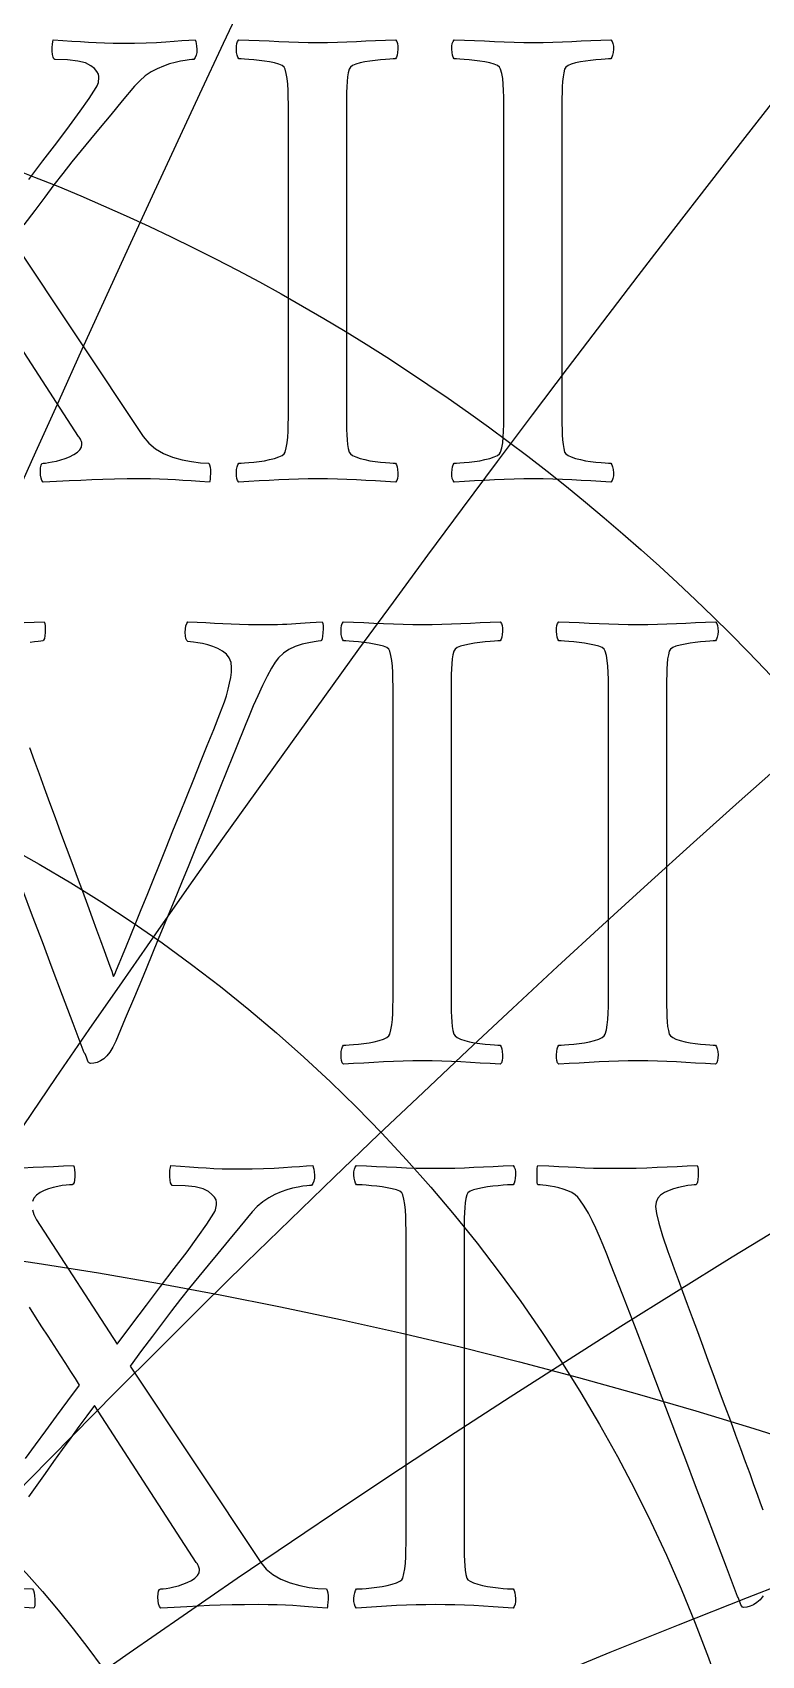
# Model space of a CAD drawing. Header units: millimetres. Extents: x -76 to 76, y -76 to 86.
# Drawn here: x 4.44 to 8.76, y 26.64 to 36.27 of the extents above; entities that cross this region are included whole.
import ezdxf

# ---------------------------------------------------------------- set-up
doc = ezdxf.new("R2010")
doc.units = ezdxf.units.MM
for name, color, linetype in [('ENGRAVE', 7, 'Continuous'), ('ENGRAVE_FINE', 8, 'Continuous'), ('GUIDE', 3, 'Continuous'), ('TEXT', 5, 'Continuous')]:
    doc.layers.add(name, color=color, linetype=linetype)

msp = doc.modelspace()

# ---------------------------------------------------------------- linework, layer by layer
at = {"layer": 'ENGRAVE'}
for centre, radius in [((0, 0), 68.4), ((0, 30.813), 30.813), ((0, 28.8188), 26.4723), ((0, 27.2162), 22.5103), ((0, 0), 44.7739), ((0, 25.9327), 18.8412), ((0, 24.9158), 15.3988), ((0, 24.1272), 12.13), ((0, 23.539), 8.9911), ((0, 0), 29.3085), ((0, 23.1318), 5.9447)]:
    msp.add_circle(centre, radius, dxfattribs=at)
for centre, radius, start, end in [((0, 33.2996), 35.6461, 104.43657, 75.56343), ((0, 36.4224), 41.1283, 146.34303, 33.65697), ((0, 40.3911), 47.4826, 168.07606, 11.92394), ((0, 45.5234), 55.0404, 184.84521, 355.15479), ((0, 52.3215), 64.3186, 199.041634, 340.958366)]:
    msp.add_arc(centre, radius, start, end, dxfattribs=at)
at = {"layer": 'ENGRAVE_FINE'}
for centre, radius, start, end in [((313.8692, -32.5302), 318.7111, 161.714122, 176.743407), ((313.8692, -32.5302), 318.7111, 161.714122, 176.743407), ((-152.0553, -32.5302), 161.8139, 6.558023, 36.869498), ((-152.0553, -32.5302), 161.8139, 6.558023, 36.869498), ((152.0553, -32.5302), 161.8139, 143.130502, 173.441977), ((152.0553, -32.5302), 161.8139, 143.130502, 173.441977), ((-95.8579, -32.5302), 110.6872, 9.951474, 56.069558), ((-95.8579, -32.5302), 110.6872, 9.951474, 56.069558), ((95.8579, -32.5302), 110.6872, 123.930442, 170.048526), ((95.8579, -32.5302), 110.6872, 123.930442, 170.048526), ((-65.9559, -32.5302), 86.0994, 13.489072, 76.236453), ((-65.9559, -32.5302), 86.0994, 13.489072, 76.236453), ((65.9559, -32.5302), 86.0994, 103.763547, 166.510928), ((65.9559, -32.5302), 86.0994, 103.763547, 166.510928), ((-46.4388, -32.5302), 72.2459, 17.231004, 97.725349), ((-46.4388, -32.5302), 72.2459, 17.231004, 97.725349), ((46.4388, -32.5302), 72.2459, 82.274651, 162.768996), ((46.4388, -32.5302), 72.2459, 82.274651, 162.768996), ((-31.9526, -32.5302), 63.9053, 21.249547, 120.755909), ((-31.9526, -32.5302), 63.9053, 21.249547, 120.755909), ((31.9526, -32.5302), 63.9053, 59.244091, 158.750453), ((31.9526, -32.5302), 63.9053, 59.244091, 158.750453)]:
    msp.add_arc(centre, radius, start, end, dxfattribs=at)
at = {"layer": 'GUIDE'}
msp.add_circle((0, 0), 69.54, dxfattribs=at)
at = {"layer": 'TEXT'}
for points in [[(4.4133, 35.4019), (4.4972, 35.5124), (4.5791, 35.6193), (4.6545, 35.7187), (4.7187, 35.8064), (4.7718, 35.8825), (4.8137, 35.947), (4.8192, 35.9571), (4.8233, 35.9672), (4.8263, 35.9773), (4.8279, 35.9874), (4.8288, 35.9965), (4.8294, 36.0036), (4.8298, 36.0087), (4.8299, 36.0117), (4.8269, 36.0264), (4.8178, 36.042), (4.8026, 36.0587), (4.7814, 36.0764), (4.7498, 36.0923), (4.7035, 36.1037), (4.6426, 36.1105), (4.567, 36.1128), (4.5616, 36.1175), (4.5574, 36.1275), (4.5545, 36.1428), (4.5528, 36.1634), (4.5524, 36.185), (4.5533, 36.2033), (4.5555, 36.2184), (4.5589, 36.2301), (4.6159, 36.2262), (4.6696, 36.2225), (4.7201, 36.2191), (4.7672, 36.216), (4.8139, 36.2133), (4.8628, 36.2114), (4.914, 36.2103), (4.9675, 36.2099), (5.0413, 36.2104), (5.109, 36.2119), (5.1707, 36.2145), (5.2263, 36.218), (5.2767, 36.2218), (5.3224, 36.2251), (5.3636, 36.2279), (5.4003, 36.2301), (5.404, 36.2205), (5.4069, 36.2079), (5.409, 36.1922), (5.4104, 36.1735), (5.41, 36.1545), (5.4069, 36.1381), (5.4009, 36.1242), (5.3922, 36.1128), (5.3812, 36.1122), (5.3644, 36.1103), (5.3418, 36.1071), (5.3133, 36.1027), (5.2812, 36.0961), (5.2476, 36.0865), (5.2124, 36.0739), (5.1758, 36.0582), (5.1393, 36.0389), (5.1045, 36.0152), (5.0715, 35.9873), (5.0403, 35.9551), (4.9678, 35.8671), (4.9002, 35.7852), (4.8374, 35.7093), (4.7794, 35.6395), (4.7241, 35.5725), (4.6696, 35.505), (4.6159, 35.437), (4.5629, 35.3685), (4.5081, 35.2965), (4.4487, 35.2178), (4.3847, 35.1326)], [(4.3162, 35.0409), (5.0929, 33.8758), (5.125, 33.8364), (5.1647, 33.803), (5.2119, 33.7757), (5.2668, 33.7545), (5.3242, 33.7386), (5.3791, 33.7272), (5.4314, 33.7204), (5.4812, 33.7181), (5.4864, 33.7082), (5.4898, 33.6948), (5.4914, 33.6779), (5.4913, 33.6574), (5.4902, 33.6374), (5.4888, 33.622), (5.4871, 33.6111), (5.4852, 33.6048), (5.4286, 33.6087), (5.376, 33.6124), (5.3275, 33.6158), (5.283, 33.619), (5.2382, 33.6216), (5.1889, 33.6235), (5.1351, 33.6247), (5.0767, 33.625), (4.9964, 33.6247), (4.9214, 33.6235), (4.8518, 33.6216), (4.7874, 33.619), (4.7231, 33.6158), (4.6535, 33.6124), (4.5785, 33.6087), (4.4982, 33.6048), (4.4911, 33.6149), (4.4861, 33.6291), (4.4831, 33.6473), (4.482, 33.6695), (4.4831, 33.6908), (4.4861, 33.7059), (4.4911, 33.715), (4.4982, 33.7181), (4.5123, 33.7188), (4.5301, 33.7211), (4.5517, 33.7249), (4.5771, 33.7302), (4.604, 33.7372), (4.6302, 33.7459), (4.6556, 33.7564), (4.6803, 33.7686), (4.7015, 33.7824), (4.7167, 33.7975), (4.7258, 33.8138), (4.7288, 33.8313), (4.7284, 33.8358), (4.7273, 33.841), (4.7254, 33.8469), (4.7227, 33.8536), (4.7196, 33.8603), (4.7162, 33.8662), (4.7125, 33.8714), (4.7086, 33.8758), (4.1058, 34.8062)], [(4.4173, 32.0302), (4.4453, 31.9544), (4.4745, 31.8749), (4.5049, 31.7916), (4.5366, 31.7045), (4.5691, 31.6155), (4.6019, 31.5265), (4.6349, 31.4375), (4.6681, 31.3486), (4.7007, 31.2613), (4.7318, 31.1776), (4.7614, 31.0975), (4.7895, 31.0209), (4.8155, 30.9495), (4.839, 30.8849), (4.86, 30.8271), (4.8785, 30.7762), (4.8938, 30.7341), (4.9053, 30.7028), (4.913, 30.6825), (4.9169, 30.673), (4.9232, 30.6868), (4.9341, 30.7119), (4.9495, 30.7485), (4.9695, 30.7964), (4.9931, 30.8537), (5.0195, 30.9182), (5.0487, 30.9902), (5.0807, 31.0694), (5.115, 31.1545), (5.151, 31.2439), (5.1888, 31.3376), (5.2284, 31.4355), (5.2689, 31.536), (5.3098, 31.6373), (5.3509, 31.7393), (5.3922, 31.8421), (5.433, 31.9437), (5.4726, 32.0423), (5.5109, 32.1379), (5.5479, 32.2304), (5.5616, 32.2653), (5.5742, 32.3012), (5.5859, 32.3381), (5.5965, 32.376), (5.6053, 32.4129), (5.6116, 32.4468), (5.6154, 32.4777), (5.6167, 32.5055), (5.6133, 32.5358), (5.6031, 32.5621), (5.586, 32.5843), (5.5621, 32.6026), (5.5343, 32.6175), (5.5055, 32.6299), (5.4756, 32.6397), (5.4448, 32.647), (5.4158, 32.6524), (5.3917, 32.6562), (5.3724, 32.6584), (5.3578, 32.6592), (5.3507, 32.6656), (5.3457, 32.6769), (5.3426, 32.6929), (5.3416, 32.7138), (5.3426, 32.7352), (5.3457, 32.7527), (5.3507, 32.7665), (5.3578, 32.7765), (5.4117, 32.7743), (5.464, 32.7719), (5.5148, 32.7693), (5.5641, 32.7664), (5.6134, 32.7637), (5.6642, 32.7618), (5.7166, 32.7607), (5.7704, 32.7603), (5.8145, 32.7604), (5.8539, 32.7608), (5.8884, 32.7615), (5.9181, 32.7623), (5.9452, 32.7635), (5.9722, 32.7649), (5.9988, 32.7665), (6.0253, 32.7684), (6.0531, 32.7704), (6.0839, 32.7724), (6.1178, 32.7745), (6.1547, 32.7765), (6.158, 32.7664), (6.1598, 32.7522), (6.16, 32.734), (6.1588, 32.7118), (6.1565, 32.6905), (6.1537, 32.6754), (6.1504, 32.6663), (6.1466, 32.6632), (6.1306, 32.662), (6.1067, 32.6582), (6.0749, 32.6519), (6.0354, 32.643), (5.994, 32.6304), (5.957, 32.6127), (5.9243, 32.5899), (5.8958, 32.5621), (5.8762, 32.5367), (5.8539, 32.5009), (5.8287, 32.4548), (5.8008, 32.3983), (5.7723, 32.3372), (5.7456, 32.2774), (5.7207, 32.2189), (5.6976, 32.1616), (5.6441, 32.0289), (5.5929, 31.9017), (5.544, 31.7801), (5.4974, 31.6641), (5.4521, 31.5518), (5.4074, 31.4416), (5.3631, 31.3334), (5.3194, 31.2272), (5.2755, 31.121), (5.2309, 31.0128), (5.1855, 30.9026), (5.1394, 30.7903), (5.0913, 30.674), (5.0403, 30.5517), (4.9862, 30.4232), (4.929, 30.2887), (4.9125, 30.2533), (4.8952, 30.224), (4.8771, 30.2007), (4.8582, 30.1835), (4.8389, 30.1712), (4.8193, 30.1623), (4.7995, 30.157), (4.7794, 30.1552), (4.7735, 30.1569), (4.7682, 30.1618), (4.7634, 30.17), (4.7591, 30.1815), (4.7551, 30.1938), (4.751, 30.2043), (4.747, 30.213), (4.743, 30.22), (4.6773, 30.393), (4.614, 30.5603), (4.553, 30.7217), (4.4942, 30.8773), (4.4363, 31.0306), (4.3779, 31.1852)], [(4.386, 32.7719), (4.4454, 32.7743), (4.5043, 32.7765), (4.5077, 32.7665), (4.5098, 32.7527), (4.5107, 32.7352), (4.5104, 32.7138), (4.5087, 32.6932), (4.5058, 32.6779), (4.5016, 32.6679), (4.4962, 32.6632), (4.4855, 32.6626), (4.4694, 32.6607), (4.448, 32.6575), (4.4214, 32.6531)], [(4.3774, 29.5374), (4.4396, 29.5401), (4.5, 29.543), (4.5599, 29.5457), (4.6193, 29.5481), (4.6782, 29.5502), (4.6818, 29.5401), (4.6843, 29.5259), (4.6858, 29.5077), (4.6863, 29.4855), (4.6853, 29.4642), (4.6823, 29.4491), (4.6772, 29.44), (4.6701, 29.4369), (4.6542, 29.4363), (4.6347, 29.4344), (4.6117, 29.4313), (4.5852, 29.4268), (4.5574, 29.4208), (4.5306, 29.4127), (4.5048, 29.4026), (4.48, 29.3904), (4.4588, 29.3756), (4.4436, 29.3576), (4.4345, 29.3362)], [(4.4345, 29.2875), (4.4436, 29.26), (4.4588, 29.2289), (4.48, 29.1942), (4.9371, 28.4904), (5.0251, 28.6079), (5.1111, 28.722), (5.195, 28.8324), (5.2769, 28.9394), (5.3523, 29.0387), (5.4165, 29.1265), (5.4696, 29.2026), (5.5115, 29.267), (5.517, 29.2772), (5.5211, 29.2873), (5.524, 29.2974), (5.5257, 29.3075), (5.5266, 29.3166), (5.5272, 29.3237), (5.5276, 29.3287), (5.5277, 29.3318), (5.5247, 29.3464), (5.5156, 29.3621), (5.5004, 29.3788), (5.4792, 29.3965), (5.4476, 29.4124), (5.4013, 29.4238), (5.3404, 29.4306), (5.2648, 29.4329), (5.2593, 29.4376), (5.2552, 29.4476), (5.2523, 29.4629), (5.2506, 29.4835), (5.2502, 29.5051), (5.2511, 29.5234), (5.2533, 29.5385), (5.2567, 29.5502), (5.3137, 29.5463), (5.3674, 29.5426), (5.4179, 29.5392), (5.465, 29.536), (5.5117, 29.5334), (5.5606, 29.5315), (5.6118, 29.5304), (5.6652, 29.53), (5.7391, 29.5305), (5.8068, 29.532), (5.8685, 29.5345), (5.9241, 29.5381), (5.9745, 29.5419), (6.0202, 29.5451), (6.0614, 29.5479), (6.0981, 29.5502), (6.1017, 29.5406), (6.1047, 29.528), (6.1068, 29.5123), (6.1082, 29.4936), (6.1078, 29.4746), (6.1047, 29.4582), (6.0987, 29.4443), (6.09, 29.4329), (6.079, 29.4323), (6.0622, 29.4304), (6.0396, 29.4272), (6.0111, 29.4228), (5.979, 29.4162), (5.9454, 29.4066), (5.9102, 29.394), (5.8736, 29.3783), (5.837, 29.3589), (5.8023, 29.3353), (5.7693, 29.3074), (5.7381, 29.2751), (5.6656, 29.1872), (5.598, 29.1052), (5.5352, 29.0294), (5.4771, 28.9596), (5.4219, 28.8926), (5.3674, 28.8251), (5.3137, 28.7571), (5.2607, 28.6886), (5.2059, 28.6165), (5.1465, 28.5379), (5.0825, 28.4527), (5.014, 28.3609), (5.7906, 27.1959), (5.8228, 27.1565), (5.8624, 27.1231), (5.9097, 27.0958), (5.9646, 27.0746), (6.022, 27.0586), (6.0768, 27.0473), (6.1292, 27.0404), (6.179, 27.0382), (6.1842, 27.0283), (6.1876, 27.0149), (6.1892, 26.998), (6.1891, 26.9775), (6.188, 26.9575), (6.1866, 26.9421), (6.1849, 26.9312), (6.183, 26.9249), (6.1264, 26.9288), (6.0738, 26.9325), (6.0253, 26.9359), (5.9808, 26.9391), (5.936, 26.9417), (5.8867, 26.9436), (5.8329, 26.9447), (5.7745, 26.9451), (5.6942, 26.9447), (5.6192, 26.9436), (5.5496, 26.9417), (5.4852, 26.9391), (5.4209, 26.9359), (5.3512, 26.9325), (5.2763, 26.9288), (5.196, 26.9249), (5.1889, 26.935), (5.1839, 26.9492), (5.1808, 26.9674), (5.1798, 26.9896), (5.1808, 27.0109), (5.1839, 27.026), (5.1889, 27.0351), (5.196, 27.0382), (5.21, 27.0389), (5.2279, 27.0412), (5.2495, 27.045), (5.2749, 27.0503), (5.3018, 27.0572), (5.328, 27.066), (5.3534, 27.0765), (5.378, 27.0887), (5.3993, 27.1025), (5.4144, 27.1175), (5.4236, 27.1339), (5.4266, 27.1514), (5.4262, 27.1559), (5.4251, 27.161), (5.4232, 27.167), (5.4205, 27.1737), (5.4174, 27.1804), (5.4139, 27.1863), (5.4103, 27.1915), (5.4064, 27.1959), (4.8036, 28.1263), (4.7582, 28.066), (4.7111, 28.0024), (4.6622, 27.9356), (4.6115, 27.8654), (4.5603, 27.794), (4.5098, 27.7233), (4.4602, 27.6534), (4.4112, 27.5843)], [(8.7704, 26.9977), (8.7523, 26.9744), (8.7335, 26.9573), (8.7142, 26.9449), (8.6946, 26.936), (8.6747, 26.9307), (8.6546, 26.9289), (8.6488, 26.9306), (8.6435, 26.9355), (8.6387, 26.9437), (8.6344, 26.9552), (8.6304, 26.9675), (8.6263, 26.978), (8.6223, 26.9867), (8.6182, 26.9937), (8.5526, 27.1667), (8.4893, 27.334), (8.4282, 27.4954), (8.3694, 27.651), (8.3115, 27.8043), (8.2531, 27.9589), (8.1942, 28.1148), (8.1348, 28.2719), (8.0733, 28.4337), (8.0079, 28.6036), (7.9388, 28.7816), (7.8658, 28.9677), (7.8437, 29.0248), (7.8218, 29.0789), (7.8002, 29.13), (7.7788, 29.1781), (7.757, 29.2236), (7.7338, 29.267), (7.7094, 29.3085), (7.6838, 29.3479), (7.6716, 29.3634), (7.6555, 29.3773), (7.6352, 29.3897), (7.611, 29.4005), (7.5848, 29.4099), (7.5589, 29.4177), (7.5332, 29.424), (7.5078, 29.4289), (7.4842, 29.4324), (7.4638, 29.4349), (7.4468, 29.4364), (7.433, 29.4369), (7.4312, 29.4404), (7.4299, 29.4506), (7.4292, 29.4677), (7.4289, 29.4916), (7.4292, 29.5157), (7.4299, 29.5335), (7.4312, 29.545), (7.433, 29.5502), (7.4988, 29.5481), (7.5589, 29.5457), (7.6131, 29.543), (7.6615, 29.5401), (7.71, 29.5374), (7.7642, 29.5355), (7.8242, 29.5344), (7.8901, 29.534), (7.8901, 29.534), (7.9543, 29.5344), (8.0175, 29.5355), (8.0797, 29.5374), (8.1409, 29.5401), (8.2013, 29.543), (8.2612, 29.5457), (8.3206, 29.5481), (8.3796, 29.5502), (8.383, 29.5402), (8.3851, 29.5264), (8.386, 29.5089), (8.3856, 29.4875), (8.384, 29.4669), (8.3811, 29.4516), (8.3769, 29.4416), (8.3715, 29.4369), (8.3607, 29.4363), (8.3447, 29.4344), (8.3233, 29.4313), (8.2966, 29.4268), (8.2677, 29.4208), (8.2395, 29.4127), (8.2121, 29.4026), (8.1854, 29.3904), (8.1624, 29.3754), (8.1459, 29.3565), (8.1361, 29.3339), (8.1328, 29.3075), (8.1373, 29.2665), (8.151, 29.2084), (8.1738, 29.133), (8.2056, 29.0405), (8.2232, 28.9924), (8.2435, 28.9369), (8.2667, 28.874), (8.2926, 28.8039), (8.3205, 28.7282), (8.3497, 28.6486), (8.3802, 28.5653), (8.4119, 28.4782), (8.4444, 28.3892), (8.4771, 28.3003), (8.5101, 28.2113), (8.5434, 28.1223), (8.576, 28.035), (8.6071, 27.9514), (8.6367, 27.8712), (8.6647, 27.7946), (8.6908, 27.7232), (8.7143, 27.6586), (8.7353, 27.6008), (8.7537, 27.5499), (8.769, 27.5078)], [(4.3939, 27.8119), (4.4537, 27.8937), (4.5148, 27.9773), (4.5786, 28.0641), (4.6452, 28.1542), (4.7146, 28.2477), (4.6907, 28.2862), (4.6636, 28.3291), (4.6331, 28.3762), (4.5993, 28.4277), (4.5637, 28.4819), (4.5275, 28.5374), (4.4909, 28.5942), (4.4537, 28.6522), (4.4168, 28.7098)], [(4.3587, 27.0401), (4.4355, 27.0382), (4.441, 27.0283), (4.4451, 27.0149), (4.448, 26.998), (4.4497, 26.9775), (4.4501, 26.9575), (4.4492, 26.9421), (4.447, 26.9312), (4.4436, 26.9249), (4.3887, 26.9288)]]:
    msp.add_lwpolyline(points, dxfattribs=at)
for points in [[(6.1284, 36.2139), (6.1867, 36.2143), (6.2442, 36.2155), (6.301, 36.2174), (6.357, 36.22), (6.4132, 36.2229), (6.4707, 36.2256), (6.5295, 36.228), (6.5896, 36.2301), (6.5965, 36.2205), (6.6012, 36.2079), (6.6036, 36.1922), (6.6037, 36.1735), (6.6021, 36.1548), (6.5992, 36.1391), (6.595, 36.1265), (6.5896, 36.1169), (6.5749, 36.1165), (6.5552, 36.1153), (6.5304, 36.1135), (6.5006, 36.1108), (6.4687, 36.1074), (6.4379, 36.1032), (6.408, 36.0983), (6.3792, 36.0926), (6.3539, 36.0858), (6.3347, 36.0774), (6.3216, 36.0676), (6.3145, 36.0562), (6.3091, 36.0344), (6.3049, 36.0097), (6.302, 35.9819), (6.3003, 35.951), (6.2995, 35.9179), (6.2988, 35.8833), (6.2984, 35.8471), (6.2983, 35.8094), (6.2983, 35.8034), (6.2983, 35.7973), (6.2983, 35.7912), (6.2983, 35.7852), (6.2983, 35.7791), (6.2983, 35.773), (6.2983, 35.767), (6.2983, 35.7609), (6.2983, 34.0741), (6.2983, 34.068), (6.2983, 34.0619), (6.2983, 34.0559), (6.2983, 34.0498), (6.2983, 34.0437), (6.2983, 34.0377), (6.2983, 34.0316), (6.2983, 34.0255), (6.2984, 33.988), (6.2988, 33.9522), (6.2995, 33.9182), (6.3003, 33.886), (6.302, 33.856), (6.3049, 33.8288), (6.3091, 33.8044), (6.3145, 33.7828), (6.3216, 33.7729), (6.3347, 33.7636), (6.3539, 33.7547), (6.3792, 33.7464), (6.408, 33.7389), (6.4379, 33.7327), (6.4687, 33.7278), (6.5006, 33.7242), (6.5304, 33.7215), (6.5552, 33.7196), (6.5749, 33.7185), (6.5896, 33.7181), (6.595, 33.7085), (6.5992, 33.6958), (6.6021, 33.6802), (6.6037, 33.6615), (6.6036, 33.6427), (6.6012, 33.6271), (6.5965, 33.6144), (6.5896, 33.6048), (6.5295, 33.6087), (6.4707, 33.6124), (6.4132, 33.6158), (6.357, 33.619), (6.301, 33.6216), (6.2442, 33.6235), (6.1867, 33.6247), (6.1284, 33.625), (6.0715, 33.6247), (6.0141, 33.6235), (5.9562, 33.6216), (5.8978, 33.619), (5.8389, 33.6158), (5.7795, 33.6124), (5.7196, 33.6087), (5.6592, 33.6048), (5.6522, 33.6144), (5.6476, 33.6271), (5.6451, 33.6427), (5.645, 33.6615), (5.6467, 33.6802), (5.6496, 33.6958), (5.6537, 33.7085), (5.6592, 33.7181), (5.6738, 33.7185), (5.6936, 33.7196), (5.7183, 33.7215), (5.7482, 33.7242), (5.7802, 33.7278), (5.8114, 33.7327), (5.8418, 33.7389), (5.8716, 33.7464), (5.8975, 33.7547), (5.9166, 33.7636), (5.9288, 33.7729), (5.9343, 33.7828), (5.9415, 33.8088), (5.9469, 33.8384), (5.9506, 33.8715), (5.9525, 33.9082), (5.9533, 33.9474), (5.954, 33.9881), (5.9544, 34.0303), (5.9545, 34.0741), (5.9545, 35.7609), (5.9544, 35.8048), (5.954, 35.8474), (5.9533, 35.8887), (5.9525, 35.9288), (5.9506, 35.9663), (5.9469, 36.0001), (5.9415, 36.03), (5.9343, 36.0562), (5.9288, 36.0676), (5.9166, 36.0774), (5.8975, 36.0858), (5.8716, 36.0926), (5.8418, 36.0983), (5.8114, 36.1032), (5.7802, 36.1074), (5.7482, 36.1108), (5.7183, 36.1135), (5.6936, 36.1153), (5.6738, 36.1165), (5.6592, 36.1169), (5.6537, 36.1265), (5.6496, 36.1391), (5.6467, 36.1548), (5.645, 36.1735), (5.6451, 36.1922), (5.6476, 36.2079), (5.6522, 36.2205), (5.6592, 36.2301), (5.7196, 36.228), (5.7795, 36.2256), (5.8389, 36.2229), (5.8978, 36.22), (5.9562, 36.2174), (6.0141, 36.2155), (6.0715, 36.2143), (6.1284, 36.2139)], [(7.4067, 36.2139), (7.465, 36.2143), (7.5225, 36.2155), (7.5792, 36.2174), (7.6352, 36.22), (7.6915, 36.2229), (7.749, 36.2256), (7.8078, 36.228), (7.8678, 36.2301), (7.8748, 36.2205), (7.8795, 36.2079), (7.8819, 36.1922), (7.882, 36.1735), (7.8804, 36.1548), (7.8774, 36.1391), (7.8733, 36.1265), (7.8678, 36.1169), (7.8532, 36.1165), (7.8335, 36.1153), (7.8087, 36.1135), (7.7788, 36.1108), (7.747, 36.1074), (7.7161, 36.1032), (7.6863, 36.0983), (7.6575, 36.0926), (7.6322, 36.0858), (7.613, 36.0774), (7.5998, 36.0676), (7.5928, 36.0562), (7.5873, 36.0344), (7.5832, 36.0097), (7.5803, 35.9819), (7.5786, 35.951), (7.5777, 35.9179), (7.5771, 35.8833), (7.5767, 35.8471), (7.5766, 35.8094), (7.5766, 35.8034), (7.5766, 35.7973), (7.5766, 35.7912), (7.5766, 35.7852), (7.5766, 35.7791), (7.5766, 35.773), (7.5766, 35.767), (7.5766, 35.7609), (7.5766, 34.0741), (7.5766, 34.068), (7.5766, 34.0619), (7.5766, 34.0559), (7.5766, 34.0498), (7.5766, 34.0437), (7.5766, 34.0377), (7.5766, 34.0316), (7.5766, 34.0255), (7.5767, 33.988), (7.5771, 33.9522), (7.5777, 33.9182), (7.5786, 33.886), (7.5803, 33.856), (7.5832, 33.8288), (7.5873, 33.8044), (7.5928, 33.7828), (7.5998, 33.7729), (7.613, 33.7636), (7.6322, 33.7547), (7.6575, 33.7464), (7.6863, 33.7389), (7.7161, 33.7327), (7.747, 33.7278), (7.7788, 33.7242), (7.8087, 33.7215), (7.8335, 33.7196), (7.8532, 33.7185), (7.8678, 33.7181), (7.8733, 33.7085), (7.8774, 33.6958), (7.8804, 33.6802), (7.882, 33.6615), (7.8819, 33.6427), (7.8795, 33.6271), (7.8748, 33.6144), (7.8678, 33.6048), (7.8078, 33.6087), (7.749, 33.6124), (7.6915, 33.6158), (7.6352, 33.619), (7.5792, 33.6216), (7.5225, 33.6235), (7.465, 33.6247), (7.4067, 33.625), (7.3498, 33.6247), (7.2924, 33.6235), (7.2345, 33.6216), (7.1761, 33.619), (7.1172, 33.6158), (7.0578, 33.6124), (6.9979, 33.6087), (6.9375, 33.6048), (6.9305, 33.6144), (6.9258, 33.6271), (6.9234, 33.6427), (6.9233, 33.6615), (6.9249, 33.6802), (6.9278, 33.6958), (6.932, 33.7085), (6.9375, 33.7181), (6.9521, 33.7185), (6.9718, 33.7196), (6.9966, 33.7215), (7.0264, 33.7242), (7.0584, 33.7278), (7.0897, 33.7327), (7.1201, 33.7389), (7.1498, 33.7464), (7.1757, 33.7547), (7.1948, 33.7636), (7.2071, 33.7729), (7.2125, 33.7828), (7.2197, 33.8088), (7.2252, 33.8384), (7.2288, 33.8715), (7.2307, 33.9082), (7.2316, 33.9474), (7.2322, 33.9881), (7.2326, 34.0303), (7.2327, 34.0741), (7.2327, 35.7609), (7.2326, 35.8048), (7.2322, 35.8474), (7.2316, 35.8887), (7.2307, 35.9288), (7.2288, 35.9663), (7.2252, 36.0001), (7.2197, 36.03), (7.2125, 36.0562), (7.2071, 36.0676), (7.1948, 36.0774), (7.1757, 36.0858), (7.1498, 36.0926), (7.1201, 36.0983), (7.0897, 36.1032), (7.0584, 36.1074), (7.0264, 36.1108), (6.9966, 36.1135), (6.9718, 36.1153), (6.9521, 36.1165), (6.9375, 36.1169), (6.932, 36.1265), (6.9278, 36.1391), (6.9249, 36.1548), (6.9233, 36.1735), (6.9234, 36.1922), (6.9258, 36.2079), (6.9305, 36.2205), (6.9375, 36.2301), (6.9979, 36.228), (7.0578, 36.2256), (7.1172, 36.2229), (7.1761, 36.22), (7.2345, 36.2174), (7.2924, 36.2155), (7.3498, 36.2143), (7.4067, 36.2139)], [(6.7494, 32.7603), (6.8076, 32.7607), (6.8651, 32.7618), (6.9219, 32.7637), (6.9779, 32.7664), (7.0342, 32.7693), (7.0917, 32.7719), (7.1505, 32.7743), (7.2105, 32.7765), (7.2175, 32.7669), (7.2221, 32.7542), (7.2245, 32.7386), (7.2247, 32.7199), (7.223, 32.7012), (7.2201, 32.6855), (7.2159, 32.6728), (7.2105, 32.6632), (7.1958, 32.6629), (7.1761, 32.6617), (7.1513, 32.6598), (7.1215, 32.6572), (7.0897, 32.6537), (7.0588, 32.6496), (7.029, 32.6446), (7.0002, 32.639), (6.9749, 32.6321), (6.9557, 32.6238), (6.9425, 32.6139), (6.9354, 32.6026), (6.93, 32.5808), (6.9258, 32.556), (6.9229, 32.5282), (6.9213, 32.4974), (6.9204, 32.4643), (6.9198, 32.4296), (6.9194, 32.3935), (6.9192, 32.3558), (6.9192, 32.3497), (6.9192, 32.3437), (6.9192, 32.3376), (6.9192, 32.3315), (6.9192, 32.3255), (6.9192, 32.3194), (6.9192, 32.3133), (6.9192, 32.3073), (6.9192, 30.6204), (6.9192, 30.6144), (6.9192, 30.6083), (6.9192, 30.6022), (6.9192, 30.5962), (6.9192, 30.5901), (6.9192, 30.584), (6.9192, 30.5779), (6.9192, 30.5719), (6.9194, 30.5343), (6.9198, 30.4986), (6.9204, 30.4646), (6.9213, 30.4323), (6.9229, 30.4024), (6.9258, 30.3752), (6.93, 30.3508), (6.9354, 30.3292), (6.9425, 30.3193), (6.9557, 30.31), (6.9749, 30.3011), (7.0002, 30.2928), (7.029, 30.2853), (7.0588, 30.2791), (7.0897, 30.2742), (7.1215, 30.2705), (7.1513, 30.2679), (7.1761, 30.266), (7.1958, 30.2648), (7.2105, 30.2644), (7.2159, 30.2548), (7.2201, 30.2422), (7.223, 30.2265), (7.2247, 30.2078), (7.2245, 30.1891), (7.2221, 30.1734), (7.2175, 30.1608), (7.2105, 30.1512), (7.1505, 30.1551), (7.0917, 30.1588), (7.0342, 30.1622), (6.9779, 30.1653), (6.9219, 30.168), (6.8651, 30.1699), (6.8076, 30.171), (6.7494, 30.1714), (6.6925, 30.171), (6.6351, 30.1699), (6.5772, 30.168), (6.5188, 30.1653), (6.4599, 30.1622), (6.4005, 30.1588), (6.3405, 30.1551), (6.2801, 30.1512), (6.2732, 30.1608), (6.2685, 30.1734), (6.2661, 30.1891), (6.266, 30.2078), (6.2676, 30.2265), (6.2705, 30.2422), (6.2747, 30.2548), (6.2801, 30.2644), (6.2948, 30.2648), (6.3145, 30.266), (6.3393, 30.2679), (6.3691, 30.2705), (6.4011, 30.2742), (6.4323, 30.2791), (6.4628, 30.2853), (6.4925, 30.2928), (6.5184, 30.3011), (6.5375, 30.31), (6.5497, 30.3193), (6.5552, 30.3292), (6.5624, 30.3552), (6.5678, 30.3848), (6.5715, 30.4179), (6.5734, 30.4546), (6.5743, 30.4938), (6.5749, 30.5345), (6.5753, 30.5767), (6.5754, 30.6204), (6.5754, 32.3073), (6.5753, 32.3511), (6.5749, 32.3937), (6.5743, 32.4351), (6.5734, 32.4751), (6.5715, 32.5127), (6.5678, 32.5464), (6.5624, 32.5764), (6.5552, 32.6026), (6.5497, 32.6139), (6.5375, 32.6238), (6.5184, 32.6321), (6.4925, 32.639), (6.4628, 32.6446), (6.4323, 32.6496), (6.4011, 32.6537), (6.3691, 32.6572), (6.3393, 32.6598), (6.3145, 32.6617), (6.2948, 32.6629), (6.2801, 32.6632), (6.2747, 32.6728), (6.2705, 32.6855), (6.2676, 32.7012), (6.266, 32.7199), (6.2661, 32.7386), (6.2685, 32.7542), (6.2732, 32.7669), (6.2801, 32.7765), (6.3405, 32.7743), (6.4005, 32.7719), (6.4599, 32.7693), (6.5188, 32.7664), (6.5772, 32.7637), (6.6351, 32.7618), (6.6925, 32.7607), (6.7494, 32.7603)], [(8.0276, 32.7603), (8.0859, 32.7607), (8.1434, 32.7618), (8.2002, 32.7637), (8.2562, 32.7664), (8.3124, 32.7693), (8.3699, 32.7719), (8.4287, 32.7743), (8.4888, 32.7765), (8.4957, 32.7669), (8.5004, 32.7542), (8.5028, 32.7386), (8.5029, 32.7199), (8.5013, 32.7012), (8.4984, 32.6855), (8.4942, 32.6728), (8.4888, 32.6632), (8.4741, 32.6629), (8.4544, 32.6617), (8.4296, 32.6598), (8.3998, 32.6572), (8.3679, 32.6537), (8.3371, 32.6496), (8.3072, 32.6446), (8.2784, 32.639), (8.2531, 32.6321), (8.2339, 32.6238), (8.2208, 32.6139), (8.2137, 32.6026), (8.2083, 32.5808), (8.2041, 32.556), (8.2012, 32.5282), (8.1995, 32.4974), (8.1987, 32.4643), (8.198, 32.4296), (8.1976, 32.3935), (8.1975, 32.3558), (8.1975, 32.3497), (8.1975, 32.3437), (8.1975, 32.3376), (8.1975, 32.3315), (8.1975, 32.3255), (8.1975, 32.3194), (8.1975, 32.3133), (8.1975, 32.3073), (8.1975, 30.6204), (8.1975, 30.6144), (8.1975, 30.6083), (8.1975, 30.6022), (8.1975, 30.5962), (8.1975, 30.5901), (8.1975, 30.584), (8.1975, 30.5779), (8.1975, 30.5719), (8.1976, 30.5343), (8.198, 30.4986), (8.1987, 30.4646), (8.1995, 30.4323), (8.2012, 30.4024), (8.2041, 30.3752), (8.2083, 30.3508), (8.2137, 30.3292), (8.2208, 30.3193), (8.2339, 30.31), (8.2531, 30.3011), (8.2784, 30.2928), (8.3072, 30.2853), (8.3371, 30.2791), (8.3679, 30.2742), (8.3998, 30.2705), (8.4296, 30.2679), (8.4544, 30.266), (8.4741, 30.2648), (8.4888, 30.2644), (8.4942, 30.2548), (8.4984, 30.2422), (8.5013, 30.2265), (8.5029, 30.2078), (8.5028, 30.1891), (8.5004, 30.1734), (8.4957, 30.1608), (8.4888, 30.1512), (8.4287, 30.1551), (8.3699, 30.1588), (8.3124, 30.1622), (8.2562, 30.1653), (8.2002, 30.168), (8.1434, 30.1699), (8.0859, 30.171), (8.0276, 30.1714), (7.9707, 30.171), (7.9133, 30.1699), (7.8555, 30.168), (7.797, 30.1653), (7.7381, 30.1622), (7.6787, 30.1588), (7.6188, 30.1551), (7.5584, 30.1512), (7.5514, 30.1608), (7.5468, 30.1734), (7.5444, 30.1891), (7.5442, 30.2078), (7.5459, 30.2265), (7.5488, 30.2422), (7.5529, 30.2548), (7.5584, 30.2644), (7.573, 30.2648), (7.5928, 30.266), (7.6175, 30.2679), (7.6474, 30.2705), (7.6794, 30.2742), (7.7106, 30.2791), (7.741, 30.2853), (7.7708, 30.2928), (7.7967, 30.3011), (7.8158, 30.31), (7.828, 30.3193), (7.8335, 30.3292), (7.8407, 30.3552), (7.8461, 30.3848), (7.8498, 30.4179), (7.8517, 30.4546), (7.8525, 30.4938), (7.8532, 30.5345), (7.8536, 30.5767), (7.8537, 30.6204), (7.8537, 32.3073), (7.8536, 32.3511), (7.8532, 32.3937), (7.8525, 32.4351), (7.8517, 32.4751), (7.8498, 32.5127), (7.8461, 32.5464), (7.8407, 32.5764), (7.8335, 32.6026), (7.828, 32.6139), (7.8158, 32.6238), (7.7967, 32.6321), (7.7708, 32.639), (7.741, 32.6446), (7.7106, 32.6496), (7.6794, 32.6537), (7.6474, 32.6572), (7.6175, 32.6598), (7.5928, 32.6617), (7.573, 32.6629), (7.5584, 32.6632), (7.5529, 32.6728), (7.5488, 32.6855), (7.5459, 32.7012), (7.5442, 32.7199), (7.5444, 32.7386), (7.5468, 32.7542), (7.5514, 32.7669), (7.5584, 32.7765), (7.6188, 32.7743), (7.6787, 32.7719), (7.7381, 32.7693), (7.797, 32.7664), (7.8555, 32.7637), (7.9133, 32.7618), (7.9707, 32.7607), (8.0276, 32.7603)], [(6.8262, 29.534), (6.8845, 29.5344), (6.942, 29.5355), (6.9988, 29.5374), (7.0548, 29.5401), (7.111, 29.543), (7.1685, 29.5457), (7.2273, 29.5481), (7.2874, 29.5502), (7.2943, 29.5406), (7.299, 29.528), (7.3014, 29.5123), (7.3015, 29.4936), (7.2999, 29.4749), (7.297, 29.4592), (7.2928, 29.4465), (7.2874, 29.4369), (7.2727, 29.4366), (7.253, 29.4354), (7.2282, 29.4335), (7.1984, 29.4309), (7.1665, 29.4275), (7.1357, 29.4233), (7.1058, 29.4184), (7.077, 29.4127), (7.0517, 29.4058), (7.0325, 29.3975), (7.0194, 29.3876), (7.0123, 29.3763), (7.0069, 29.3545), (7.0027, 29.3297), (6.9998, 29.3019), (6.9981, 29.2711), (6.9972, 29.238), (6.9966, 29.2033), (6.9962, 29.1672), (6.9961, 29.1295), (6.9961, 29.1234), (6.9961, 29.1174), (6.9961, 29.1113), (6.9961, 29.1052), (6.9961, 29.0992), (6.9961, 29.0931), (6.9961, 29.087), (6.9961, 29.081), (6.9961, 27.3941), (6.9961, 27.3881), (6.9961, 27.382), (6.9961, 27.3759), (6.9961, 27.3699), (6.9961, 27.3638), (6.9961, 27.3577), (6.9961, 27.3517), (6.9961, 27.3456), (6.9962, 27.308), (6.9966, 27.2723), (6.9972, 27.2383), (6.9981, 27.206), (6.9998, 27.1761), (7.0027, 27.1489), (7.0069, 27.1245), (7.0123, 27.1029), (7.0194, 27.093), (7.0325, 27.0837), (7.0517, 27.0748), (7.077, 27.0665), (7.1058, 27.059), (7.1357, 27.0528), (7.1665, 27.0479), (7.1984, 27.0442), (7.2282, 27.0416), (7.253, 27.0397), (7.2727, 27.0385), (7.2874, 27.0382), (7.2928, 27.0286), (7.297, 27.0159), (7.2999, 27.0002), (7.3015, 26.9815), (7.3014, 26.9628), (7.299, 26.9471), (7.2943, 26.9345), (7.2874, 26.9249), (7.2273, 26.9288), (7.1685, 26.9325), (7.111, 26.9359), (7.0548, 26.9391), (6.9988, 26.9417), (6.942, 26.9436), (6.8845, 26.9447), (6.8262, 26.9451), (6.7693, 26.9447), (6.7119, 26.9436), (6.654, 26.9417), (6.5956, 26.9391), (6.5367, 26.9359), (6.4773, 26.9325), (6.4174, 26.9288), (6.357, 26.9249), (6.35, 26.9345), (6.3453, 26.9471), (6.3429, 26.9628), (6.3428, 26.9815), (6.3445, 27.0002), (6.3474, 27.0159), (6.3515, 27.0286), (6.357, 27.0382), (6.3716, 27.0385), (6.3914, 27.0397), (6.4161, 27.0416), (6.446, 27.0442), (6.4779, 27.0479), (6.5092, 27.0528), (6.5396, 27.059), (6.5693, 27.0665), (6.5953, 27.0748), (6.6143, 27.0837), (6.6266, 27.093), (6.632, 27.1029), (6.6392, 27.1289), (6.6447, 27.1585), (6.6483, 27.1916), (6.6502, 27.2283), (6.6511, 27.2675), (6.6518, 27.3082), (6.6521, 27.3504), (6.6523, 27.3941), (6.6523, 29.081), (6.6521, 29.1248), (6.6518, 29.1674), (6.6511, 29.2088), (6.6502, 29.2488), (6.6483, 29.2864), (6.6447, 29.3201), (6.6392, 29.3501), (6.632, 29.3763), (6.6266, 29.3876), (6.6143, 29.3975), (6.5953, 29.4058), (6.5693, 29.4127), (6.5396, 29.4184), (6.5092, 29.4233), (6.4779, 29.4275), (6.446, 29.4309), (6.4161, 29.4335), (6.3914, 29.4354), (6.3716, 29.4366), (6.357, 29.4369), (6.3515, 29.4465), (6.3474, 29.4592), (6.3445, 29.4749), (6.3428, 29.4936), (6.3429, 29.5123), (6.3453, 29.528), (6.35, 29.5406), (6.357, 29.5502), (6.4174, 29.5481), (6.4773, 29.5457), (6.5367, 29.543), (6.5956, 29.5401), (6.654, 29.5374), (6.7119, 29.5355), (6.7693, 29.5344), (6.8262, 29.534)]]:
    msp.add_lwpolyline(points, close=True, dxfattribs=at)

doc.saveas('drawing.dxf')
